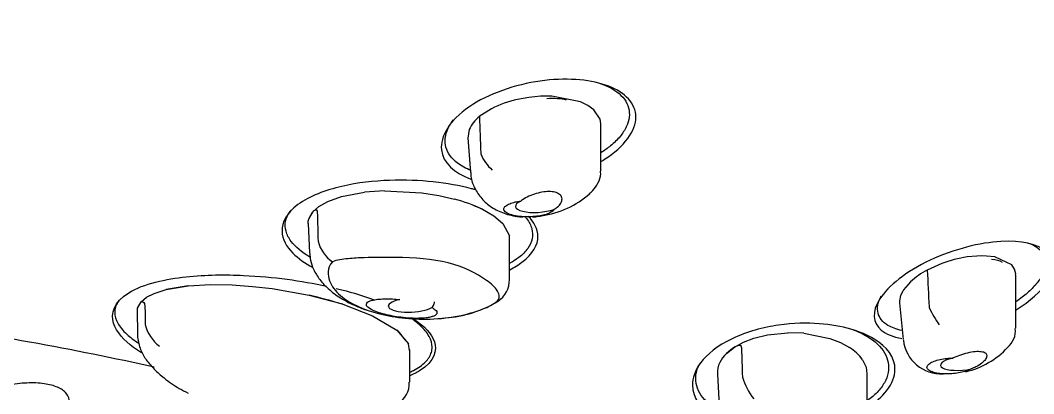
# Model space of a CAD drawing. Header units: millimetres. Extents: x -3207095 to 15275363, y 3702017 to 4798027.
# Drawn here: x 705552.178 to 705555.162, y 4470862.35 to 4470863.45 of the extents above; entities that cross this region are included whole.
import ezdxf

# ---------------------------------------------------------------- set-up
doc = ezdxf.new("R2010")
doc.units = ezdxf.units.MM
doc.linetypes.add('DUZ', pattern=[500, 500])
doc.layers.get('0').update_dxf_attribs({"color": 1, "linetype": 'DUZ'})
doc.layers.add('a_vitrifiye', color=195, linetype='Continuous')

# ---------------------------------------------------------------- blocks, each defined once
blk = doc.blocks.new('TEPEDUS')
for p, q in [((38630.548, -2198.422), (38630.435, -2198.43)), ((38630.77, -2198.422), (38630.548, -2198.422)), ((38631.333, -2198.53), (38630.77, -2198.422)), ((38630.315, -2198.443), (38630.093, -2198.484)), ((38630.435, -2198.43), (38630.315, -2198.443)), ((38631.478, -2198.6), (38631.333, -2198.53)), ((38631.595, -2198.686), (38631.478, -2198.6)), ((38629.583, -2198.665), (38629.345, -2198.82)), ((38631.718, -2198.874), (38631.595, -2198.686)), ((38631.731, -2198.962), (38631.718, -2198.874)), ((38631.731, -2199.894), (38631.731, -2198.966)), ((38629.145, -2199.077), (38629.119, -2199.246)), ((38629.118, -2199.239), (38629.17, -2199.915)), ((38629.373, -2199.536), (38629.375, -2199.551)), ((38626.369, -2200.487), (38626.641, -2200.391)), ((38626.641, -2200.391), (38627.09, -2200.307)), ((38627.487, -2200.28), (38627.09, -2200.307)), ((38627.487, -2200.28), (38628.217, -2200.319)), ((38628.217, -2200.319), (38628.55, -2200.371)), ((38628.55, -2200.371), (38628.86, -2200.443)), ((38626.071, -2200.695), (38626.196, -2200.583)), ((38626.196, -2200.583), (38626.369, -2200.487)), ((38625.998, -2200.831), (38626.071, -2200.695)), ((38629.405, -2200.641), (38629.63, -2200.769)), ((38629.63, -2200.769), (38629.809, -2200.92)), ((38625.988, -2200.919), (38626.014, -2201.504)), ((38629.809, -2200.92), (38629.937, -2201.164)), ((38629.94, -2202.019), (38629.94, -2201.203)), ((38626.18, -2201.261), (38626.181, -2201.269)), ((38639.113, -2201.558), (38638.922, -2201.577)), ((38639.21, -2201.556), (38639.113, -2201.558)), ((38639.298, -2201.558), (38639.21, -2201.556)), ((38639.461, -2201.577), (38639.298, -2201.558)), ((38639.796, -2201.733), (38639.461, -2201.577)), ((38638.421, -2201.706), (38638.137, -2201.835)), ((38639.852, -2201.813), (38639.796, -2201.733)), ((38639.877, -2201.906), (38639.852, -2201.813)), ((38639.871, -2201.931), (38639.877, -2201.906)), ((38639.878, -2202.977), (38639.878, -2201.931)), ((38623.202, -2202.215), (38623.63, -2202.144)), ((38623.63, -2202.144), (38623.202, -2202.215)), ((38623.63, -2202.144), (38624.072, -2202.119)), ((38624.072, -2202.119), (38624.493, -2202.125)), ((38624.493, -2202.125), (38624.895, -2202.153)), ((38624.895, -2202.153), (38625.28, -2202.198)), ((38625.28, -2202.198), (38626.004, -2202.328)), ((38637.809, -2202.064), (38637.671, -2202.224)), ((38622.706, -2202.456), (38622.813, -2202.368)), ((38622.813, -2202.368), (38622.961, -2202.292)), ((38622.961, -2202.292), (38623.202, -2202.215)), ((38626.004, -2202.328), (38626.578, -2202.479)), ((38637.615, -2202.334), (38637.593, -2202.435)), ((38637.655, -2202.249), (38637.615, -2202.334)), ((38637.671, -2202.224), (38637.655, -2202.249)), ((38622.636, -2202.582), (38622.706, -2202.456)), ((38622.636, -2202.582), (38622.706, -2202.456)), ((38622.636, -2202.639), (38622.636, -2202.582)), ((38626.578, -2202.479), (38626.663, -2202.506)), ((38626.663, -2202.506), (38627.249, -2202.73)), ((38637.594, -2202.477), (38637.666, -2203.197)), ((38638.173, -2202.554), (38638.176, -2202.569)), ((38622.63, -2202.64), (38622.635, -2203.081)), ((38627.249, -2202.73), (38627.727, -2203.011)), ((38622.788, -2202.899), (38622.788, -2202.901)), ((38627.727, -2203.011), (38627.956, -2203.283)), ((38634.529, -2203.249), (38634.73, -2203.172)), ((38634.73, -2203.172), (38635.004, -2203.104)), ((38635.004, -2203.104), (38635.399, -2203.064)), ((38635.714, -2203.074), (38635.399, -2203.064)), ((38635.714, -2203.074), (38636.227, -2203.177)), ((38636.227, -2203.177), (38636.434, -2203.257)), ((38627.978, -2203.412), (38627.956, -2203.283)), ((38627.979, -2204.035), (38627.979, -2203.392)), ((38634.196, -2203.47), (38634.353, -2203.346)), ((38634.353, -2203.346), (38634.529, -2203.249)), ((38636.434, -2203.257), (38636.611, -2203.354)), ((38636.866, -2203.593), (38636.936, -2203.737)), ((38636.936, -2203.737), (38636.953, -2203.872)), ((38634.017, -2203.878), (38634.053, -2204.5)), ((38634.509, -2203.925), (38634.51, -2203.934)), ((38636.957, -2204.811), (38636.957, -2203.872))]:
    blk.add_line(p, q)
for centre, radius, start, end in [((38630.559, -2200.602), 2.169, 102.4139, 116.7446), ((38629.751, -2199.344), 0.662, 127.7688, 156.2115), ((38975.391, -2185.926), 346.285, 182.13399, 182.25253), ((38630.116, -2199.268), 0.793, 200.9323, 229.3123), ((38630.317, -2198.99), 1.797, 278.0406, 311.7727), ((38628.064, -2203.479), 3.139, 64.7052, 75.2993), ((38628.072, -2203.458), 3.116, 64.6668, 75.3377), ((38626.409, -2200.965), 0.432, 141.3968, 161.9836), ((38629.645, -2201.202), 0.295, 359.9562, 7.2923), ((38626.892, -2201.073), 0.738, 195.4234, 234.4782), ((38639.287, -2204.027), 2.477, 98.4749, 110.4664), ((38638.875, -2203.239), 1.587, 117.7105, 132.1974), ((39240.325, -2172.343), 602.91, 182.803777, 182.872203), ((38629.451, -2202.033), 0.485, 302.1106, 1.5097), ((38623.668, -2212.321), 10.262, 73.0301, 76.8454), ((38628.477, -2200.314), 2.468, 274.5885, 299.9511), ((38639.778, -2201.869), 1.748, 203.6252, 216.5209), ((38623.472, -2202.752), 0.7, 192.3039, 234.9881), ((38639.441, -2203.023), 0.427, 309.2749, 6.0343), ((38635.387, -2204.808), 1.791, 125.2675, 131.6601), ((38636.14, -2204.112), 0.892, 35.5365, 58.1592), ((38636.144, -2204.108), 0.887, 35.4676, 58.2281), ((38638.406, -2203.128), 0.742, 186.1655, 273.6472), ((38638.529, -2202.258), 1.613, 283.1061, 317.4103), ((38634.543, -2203.866), 0.526, 131.1321, 180.6046), ((38635.845, -2203.519), 1.398, 197.2894, 217.2273), ((38627.516, -2204.058), 0.456, 299.4973, 2.7788)]:
    blk.add_arc(centre, radius, start, end)
for centre, major_axis, ratio, start_param, end_param in [((38630.335, -2199.096), (1.046, 0.359), 0.495384, 0.652232, 1.078956), ((38630.511, -2200.549), (0.454, 0.035), 0.330031, 2.435153, 5.408312), ((38638.66, -2202.196), (1.035, 0.426), 0.371342, 0.27179, 0.637061), ((38628.012, -2202.522), (0.453, 0.02), 0.300755, 2.079553, 5.784429), ((38604.465, -2209.25), (28.2, 0), 0.258819, 0.855262, 1.07501), ((38638.85, -2203.66), (0.453, 0.046), 0.297662, 2.037147, 5.010306)]:
    blk.add_ellipse(centre, major_axis=major_axis, ratio=ratio, start_param=start_param, end_param=end_param)
for points, knots in [([(38560.515, -2202.905), (38560.517, -2202.816), (38560.524, -2202.591), (38560.597, -2202.181), (38560.763, -2201.706), (38561.012, -2201.229), (38561.342, -2200.755), (38561.752, -2200.285), (38562.241, -2199.819), (38562.81, -2199.358), (38563.457, -2198.901), (38564.182, -2198.452), (38564.984, -2198.009), (38565.86, -2197.575), (38566.81, -2197.15), (38567.832, -2196.736), (38568.923, -2196.333), (38570.082, -2195.942), (38571.307, -2195.564), (38572.595, -2195.2), (38573.943, -2194.85), (38575.349, -2194.516), (38576.811, -2194.198), (38578.325, -2193.896), (38579.889, -2193.611), (38581.5, -2193.345), (38583.154, -2193.096), (38584.848, -2192.866), (38586.58, -2192.656), (38588.346, -2192.465), (38590.142, -2192.294), (38591.965, -2192.143), (38593.812, -2192.013), (38595.679, -2191.904), (38597.563, -2191.816), (38599.46, -2191.749), (38601.367, -2191.703), (38603.279, -2191.679), (38605.193, -2191.677), (38607.107, -2191.696), (38609.015, -2191.736), (38610.914, -2191.798), (38612.802, -2191.881), (38614.673, -2191.985), (38616.526, -2192.11), (38618.355, -2192.256), (38620.158, -2192.422), (38621.931, -2192.608), (38623.672, -2192.814), (38625.376, -2193.039), (38627.04, -2193.283), (38628.661, -2193.546), (38630.237, -2193.826), (38631.764, -2194.124), (38633.239, -2194.439), (38634.659, -2194.769), (38636.022, -2195.116), (38637.325, -2195.476), (38638.565, -2195.851), (38639.741, -2196.24), (38640.849, -2196.64), (38641.888, -2197.052), (38642.856, -2197.475), (38643.751, -2197.908), (38644.571, -2198.349), (38645.314, -2198.797), (38645.979, -2199.252), (38646.566, -2199.713), (38647.072, -2200.176), (38647.5, -2200.644), (38647.84, -2201.108), (38648.061, -2201.479), (38648.133, -2201.67), (38648.153, -2201.722)], [0, 0, 0, 0, 0.007517, 0.022303, 0.03701, 0.051568, 0.065983, 0.080301, 0.094565, 0.108806, 0.123041, 0.137278, 0.151523, 0.165777, 0.180042, 0.194316, 0.208599, 0.222889, 0.237186, 0.251488, 0.265795, 0.280106, 0.29442, 0.308738, 0.323057, 0.337379, 0.351703, 0.366028, 0.380355, 0.394683, 0.409012, 0.423341, 0.437672, 0.452003, 0.466334, 0.480666, 0.494998, 0.50933, 0.523662, 0.537995, 0.552327, 0.566659, 0.580991, 0.595323, 0.609654, 0.623985, 0.638315, 0.652644, 0.666973, 0.6813, 0.695626, 0.709951, 0.724274, 0.738595, 0.752915, 0.767231, 0.781545, 0.795855, 0.810161, 0.824462, 0.838757, 0.853047, 0.867328, 0.881601, 0.895864, 0.910117, 0.924359, 0.938592, 0.952821, 0.967052, 0.981301, 0.995595, 1, 1, 1, 1]), ([(38631.732, -2199.702), (38631.779, -2199.674), (38631.825, -2199.645), (38632.247, -2199.357), (38632.444, -2199.038), (38632.389, -2198.519), (38632.161, -2198.318), (38631.486, -2198.087), (38631.027, -2198.054), (38630.055, -2198.191), (38629.523, -2198.371), (38629.142, -2198.633)], [0.4855024, 0.4855024, 0.4855024, 0.4855024, 0.5, 0.5, 0.625, 0.625, 0.75, 0.75, 0.875, 0.875, 1, 1, 1, 1]), ([(38631.685, -2198.158), (38631.827, -2198.203), (38631.949, -2198.263), (38632.163, -2198.423), (38632.242, -2198.53), (38632.305, -2198.765), (38632.291, -2198.892), (38632.2, -2199.084), (38632.159, -2199.148), (38632.055, -2199.274), (38631.992, -2199.335), (38631.921, -2199.395), (38631.863, -2199.442), (38631.8, -2199.488), (38631.732, -2199.532)], [0.2623414, 0.2623414, 0.2623414, 0.2623414, 0.3125, 0.3125, 0.375, 0.375, 0.4375, 0.4375, 0.46875, 0.46875, 0.5, 0.5, 0.5, 0.5249775, 0.5249775, 0.5249775, 0.5249775]), ([(38629.142, -2198.633), (38628.76, -2198.894), (38628.572, -2199.211), (38628.631, -2199.729), (38628.852, -2199.929), (38629.181, -2200.046)], [0, 0, 0, 0, 0.125, 0.125, 0.2479115, 0.2479115, 0.2479115, 0.2479115]), ([(38629.186, -2199.88), (38629.084, -2199.84), (38628.994, -2199.792), (38628.801, -2199.647), (38628.722, -2199.54), (38628.659, -2199.306), (38628.673, -2199.178), (38628.76, -2198.995), (38628.795, -2198.939), (38628.838, -2198.884)], [0.7735992, 0.7735992, 0.7735992, 0.7735992, 0.8125, 0.8125, 0.875, 0.875, 0.9375, 0.9375, 0.9647633, 0.9647633, 0.9647633, 0.9647633]), ([(38629.178, -2199.916), (38629.178, -2199.946), (38629.179, -2200.048), (38629.249, -2200.234), (38629.385, -2200.439), (38629.585, -2200.609), (38629.833, -2200.73), (38630.043, -2200.777), (38630.171, -2200.789), (38630.196, -2200.79)], [0, 0, 0, 0, 0.0386746, 0.1554488, 0.2801087, 0.4105591, 0.5479286, 0.6954592, 0.7313837, 0.7313837, 0.7313837, 0.7313837]), ([(38631.501, -2200.334), (38631.529, -2200.312), (38631.596, -2200.257), (38631.679, -2200.132), (38631.735, -2199.99), (38631.726, -2199.913), (38631.723, -2199.893)], [0, 0, 0, 0, 0.187746, 0.53776, 0.896875, 1, 1, 1, 1]), ([(38629.264, -2200.255), (38629.24, -2200.249), (38629.215, -2200.242), (38628.73, -2200.119), (38628.188, -2200.052), (38627.28, -2200.083), (38626.961, -2200.117), (38626.329, -2200.263), (38626.007, -2200.383), (38625.785, -2200.548)], [0.7433733, 0.7433733, 0.7433733, 0.7433733, 0.75, 0.75, 0.875, 0.875, 0.9375, 0.9375, 1, 1, 1, 1]), ([(38630.811, -2200.641), (38630.835, -2200.628), (38630.856, -2200.613), (38630.875, -2200.598), (38630.906, -2200.573), (38630.93, -2200.546), (38630.946, -2200.518), (38630.962, -2200.49), (38630.97, -2200.462), (38630.968, -2200.435), (38630.966, -2200.409), (38630.955, -2200.384), (38630.936, -2200.363), (38630.917, -2200.343), (38630.89, -2200.326), (38630.856, -2200.314), (38630.824, -2200.302), (38630.785, -2200.295), (38630.743, -2200.293), (38630.701, -2200.29), (38630.656, -2200.293), (38630.609, -2200.299), (38630.561, -2200.306), (38630.512, -2200.317), (38630.464, -2200.331), (38630.414, -2200.346), (38630.364, -2200.364), (38630.319, -2200.384), (38630.273, -2200.405), (38630.23, -2200.429), (38630.194, -2200.453), (38630.181, -2200.461), (38630.169, -2200.469), (38630.159, -2200.478)], [0, 0, 0, 0, 0.061282, 0.061282, 0.061282, 0.164028, 0.164028, 0.164028, 0.268199, 0.268199, 0.268199, 0.371828, 0.371828, 0.371828, 0.472058, 0.472058, 0.472058, 0.568013, 0.568013, 0.568013, 0.662537, 0.662537, 0.662537, 0.759544, 0.759544, 0.759544, 0.860669, 0.860669, 0.860669, 0.964553, 0.964553, 0.964553, 1, 1, 1, 1]), ([(38625.785, -2200.548), (38625.562, -2200.712), (38625.47, -2200.9), (38625.475, -2201.23), (38625.56, -2201.374), (38625.788, -2201.606), (38625.922, -2201.701), (38626.077, -2201.783)], [0, 0, 0, 0, 0.0625, 0.0625, 0.125, 0.125, 0.1788521, 0.1788521, 0.1788521, 0.1788521]), ([(38630.811, -2200.641), (38630.81, -2200.643), (38630.809, -2200.646), (38630.808, -2200.648), (38630.798, -2200.666), (38630.778, -2200.684), (38630.75, -2200.7), (38630.725, -2200.715), (38630.692, -2200.729), (38630.655, -2200.741), (38630.619, -2200.752), (38630.579, -2200.761), (38630.537, -2200.769), (38630.494, -2200.776), (38630.448, -2200.782), (38630.403, -2200.785), (38630.352, -2200.789), (38630.301, -2200.79), (38630.253, -2200.789), (38630.197, -2200.787), (38630.144, -2200.783), (38630.096, -2200.776), (38630.042, -2200.767), (38629.992, -2200.756), (38629.951, -2200.742), (38629.908, -2200.727), (38629.873, -2200.709), (38629.852, -2200.688), (38629.831, -2200.669), (38629.821, -2200.647), (38629.826, -2200.625), (38629.83, -2200.609), (38629.841, -2200.592), (38629.861, -2200.576), (38629.88, -2200.56), (38629.907, -2200.545), (38629.941, -2200.531), (38629.972, -2200.518), (38630.009, -2200.507), (38630.049, -2200.497), (38630.084, -2200.489), (38630.121, -2200.483), (38630.159, -2200.478)], [0, 0, 0, 0, 0.009825, 0.009825, 0.009825, 0.086659, 0.086659, 0.086659, 0.154849, 0.154849, 0.154849, 0.219171, 0.219171, 0.219171, 0.285791, 0.285791, 0.285791, 0.359482, 0.359482, 0.359482, 0.443679, 0.443679, 0.443679, 0.539154, 0.539154, 0.539154, 0.641091, 0.641091, 0.641091, 0.738444, 0.738444, 0.738444, 0.808507, 0.808507, 0.808507, 0.878915, 0.878915, 0.878915, 0.943968, 0.943968, 0.943968, 1, 1, 1, 1]), ([(38626.02, -2201.58), (38625.859, -2201.484), (38625.734, -2201.379), (38625.603, -2201.205), (38625.569, -2201.139), (38625.533, -2201.007), (38625.531, -2200.941), (38625.557, -2200.811), (38625.586, -2200.747), (38625.636, -2200.676), (38625.643, -2200.667), (38625.65, -2200.657)], [0.8219985, 0.8219985, 0.8219985, 0.8219985, 0.875, 0.875, 0.90625, 0.90625, 0.9375, 0.9375, 0.96875, 0.96875, 0.9734375, 0.9734375, 0.9734375, 0.9734375]), ([(38626.071, -2200.695), (38626.074, -2200.691), (38626.078, -2200.687), (38626.082, -2200.683), (38626.097, -2200.669), (38626.114, -2200.658), (38626.134, -2200.651), (38626.138, -2200.65), (38626.143, -2200.648), (38626.147, -2200.649), (38626.148, -2200.649), (38626.15, -2200.649), (38626.151, -2200.65), (38626.153, -2200.651), (38626.154, -2200.652), (38626.155, -2200.654), (38626.156, -2200.656), (38626.157, -2200.658), (38626.158, -2200.66), (38626.166, -2200.684), (38626.165, -2200.713), (38626.166, -2200.74), (38626.167, -2200.768), (38626.168, -2200.795), (38626.169, -2200.822), (38626.173, -2200.968), (38626.176, -2201.115), (38626.18, -2201.261)], [0, 0, 0, 0, 0.029376, 0.029376, 0.029376, 0.145033, 0.145033, 0.145033, 0.170358, 0.170358, 0.170358, 0.179416, 0.179416, 0.179416, 0.188526, 0.188526, 0.188526, 0.199423, 0.199423, 0.199423, 0.309169, 0.309169, 0.309169, 0.418305, 0.418305, 0.418305, 1, 1, 1, 1]), ([(38629.943, -2201.826), (38630.031, -2201.781), (38630.112, -2201.732), (38630.403, -2201.515), (38630.496, -2201.333), (38630.494, -2201.025), (38630.419, -2200.895), (38630.307, -2200.78)], [0.4799062, 0.4799062, 0.4799062, 0.4799062, 0.5, 0.5, 0.5625, 0.5625, 0.6218269, 0.6218269, 0.6218269, 0.6218269]), ([(38630.237, -2200.779), (38630.25, -2200.794), (38630.263, -2200.809), (38630.323, -2200.889), (38630.357, -2200.955), (38630.393, -2201.088), (38630.395, -2201.154), (38630.369, -2201.284), (38630.34, -2201.348), (38630.253, -2201.472), (38630.194, -2201.531), (38630.121, -2201.587), (38630.07, -2201.626), (38630.011, -2201.664), (38629.947, -2201.7)], [0.3674622, 0.3674622, 0.3674622, 0.3674622, 0.375, 0.375, 0.40625, 0.40625, 0.4375, 0.4375, 0.46875, 0.46875, 0.5, 0.5, 0.5, 0.5221045, 0.5221045, 0.5221045, 0.5221045]), ([(38630.392, -2200.791), (38630.412, -2200.79), (38630.471, -2200.785), (38630.528, -2200.776), (38630.567, -2200.769)], [0.82476739, 0.82476739, 0.82476739, 0.82476739, 0.85285154, 0.90849636, 0.90849636, 0.90849636, 0.90849636]), ([(38639.881, -2202.617), (38640.157, -2202.442), (38640.372, -2202.248), (38640.652, -2201.82), (38640.629, -2201.606), (38640.3, -2201.323), (38639.986, -2201.25), (38639.176, -2201.295), (38638.658, -2201.422), (38638.193, -2201.64)], [0.537791, 0.537791, 0.537791, 0.537791, 0.625, 0.625, 0.75, 0.75, 0.875, 0.875, 1, 1, 1, 1]), ([(38640.098, -2201.296), (38640.158, -2201.315), (38640.211, -2201.338), (38640.362, -2201.428), (38640.428, -2201.51), (38640.476, -2201.703), (38640.458, -2201.813), (38640.368, -2201.987), (38640.327, -2202.046), (38640.228, -2202.165), (38640.169, -2202.225), (38640.037, -2202.34), (38639.965, -2202.396), (38639.886, -2202.449)], [0.2224685, 0.2224685, 0.2224685, 0.2224685, 0.25, 0.25, 0.3125, 0.3125, 0.375, 0.375, 0.40625, 0.40625, 0.4375, 0.4375, 0.4673872, 0.4673872, 0.4673872, 0.4673872]), ([(38626.017, -2201.506), (38626.021, -2201.555), (38626.029, -2201.66), (38626.094, -2201.84), (38626.213, -2202.032), (38626.39, -2202.218), (38626.631, -2202.397), (38626.891, -2202.53), (38627.076, -2202.6), (38627.149, -2202.624)], [0, 0, 0, 0, 0.0382541, 0.0952659, 0.169423, 0.2499188, 0.350468, 0.4687597, 0.5426302, 0.5426302, 0.5426302, 0.5426302]), ([(38629.664, -2202.473), (38629.725, -2202.426), (38629.735, -2202.39), (38629.737, -2202.315), (38629.724, -2202.28), (38629.657, -2202.174), (38629.579, -2202.104), (38629.296, -2201.898), (38629.035, -2201.769), (38628.426, -2201.616), (38628.076, -2201.593), (38627.5, -2201.583), (38627.297, -2201.584), (38626.981, -2201.595), (38626.875, -2201.6), (38626.661, -2201.622), (38626.548, -2201.633), (38626.463, -2201.673)], [0, 0, 0, 0, 0.0625, 0.0625, 0.125, 0.125, 0.25, 0.25, 0.5, 0.5, 0.75, 0.75, 0.875, 0.875, 0.9375, 0.9375, 1, 1, 1, 1]), ([(38626.463, -2201.673), (38626.399, -2201.732), (38626.385, -2201.802), (38626.376, -2201.928), (38626.387, -2201.987), (38626.447, -2202.154), (38626.523, -2202.25), (38626.809, -2202.498), (38627.079, -2202.615), (38627.702, -2202.771), (38628.061, -2202.812), (38628.65, -2202.782), (38628.857, -2202.756), (38629.168, -2202.682), (38629.273, -2202.651), (38629.479, -2202.574), (38629.583, -2202.528), (38629.664, -2202.473)], [0, 0, 0, 0, 0.0625, 0.0625, 0.125, 0.125, 0.25, 0.25, 0.5, 0.5, 0.75, 0.75, 0.875, 0.875, 0.9375, 0.9375, 1, 1, 1, 1]), ([(38638.193, -2201.64), (38637.728, -2201.858), (38637.367, -2202.146), (38637.043, -2202.655), (38637.067, -2202.87), (38637.326, -2203.092), (38637.465, -2203.149), (38637.641, -2203.179)], [0, 0, 0, 0, 0.125, 0.125, 0.25, 0.25, 0.3205827, 0.3205827, 0.3205827, 0.3205827]), ([(38622.712, -2203.458), (38622.659, -2203.424), (38622.608, -2203.388), (38622.375, -2203.213), (38622.225, -2203.055), (38622.11, -2202.691), (38622.164, -2202.462), (38622.762, -2202.097), (38623.199, -2202.008), (38623.983, -2201.924), (38624.362, -2201.922), (38625.311, -2201.965), (38625.855, -2202.041), (38626.347, -2202.15)], [0.3585608, 0.3585608, 0.3585608, 0.3585608, 0.375, 0.375, 0.4375, 0.4375, 0.5, 0.5, 0.5625, 0.5625, 0.625, 0.625, 0.7284777, 0.7284777, 0.7284777, 0.7284777]), ([(38626.533, -2202.193), (38626.572, -2202.203), (38626.61, -2202.212), (38626.871, -2202.279), (38627.085, -2202.344), (38627.284, -2202.416)], [0.7416869, 0.7416869, 0.7416869, 0.7416869, 0.75, 0.75, 0.79915764, 0.79915764, 0.79915764, 0.79915764]), ([(38628.413, -2202.57), (38628.449, -2202.589), (38628.478, -2202.609), (38628.497, -2202.63), (38628.507, -2202.643), (38628.514, -2202.656), (38628.514, -2202.669), (38628.515, -2202.683), (38628.509, -2202.697), (38628.494, -2202.71), (38628.484, -2202.719), (38628.469, -2202.728), (38628.45, -2202.736), (38628.431, -2202.745), (38628.407, -2202.752), (38628.381, -2202.758), (38628.356, -2202.763), (38628.328, -2202.768), (38628.299, -2202.771), (38628.255, -2202.777), (38628.207, -2202.78), (38628.161, -2202.781), (38628.086, -2202.783), (38628.012, -2202.78), (38627.942, -2202.775), (38627.819, -2202.765), (38627.705, -2202.749), (38627.603, -2202.728), (38627.493, -2202.706), (38627.394, -2202.679), (38627.313, -2202.648), (38627.257, -2202.626), (38627.208, -2202.602), (38627.174, -2202.576), (38627.15, -2202.559), (38627.133, -2202.539), (38627.128, -2202.52), (38627.125, -2202.507), (38627.127, -2202.494), (38627.136, -2202.481), (38627.143, -2202.471), (38627.156, -2202.461), (38627.173, -2202.452), (38627.19, -2202.443), (38627.213, -2202.434), (38627.24, -2202.427), (38627.264, -2202.421), (38627.29, -2202.416), (38627.318, -2202.411), (38627.358, -2202.406), (38627.401, -2202.402), (38627.443, -2202.4), (38627.51, -2202.397), (38627.576, -2202.398), (38627.64, -2202.401), (38627.69, -2202.404), (38627.739, -2202.408), (38627.786, -2202.413)], [0, 0, 0, 0, 0.068768, 0.068768, 0.068768, 0.108445, 0.108445, 0.108445, 0.148669, 0.148669, 0.148669, 0.176213, 0.176213, 0.176213, 0.203883, 0.203883, 0.203883, 0.230171, 0.230171, 0.230171, 0.271552, 0.271552, 0.271552, 0.339113, 0.339113, 0.339113, 0.457551, 0.457551, 0.457551, 0.584507, 0.584507, 0.584507, 0.671712, 0.671712, 0.671712, 0.731303, 0.731303, 0.731303, 0.769229, 0.769229, 0.769229, 0.798889, 0.798889, 0.798889, 0.828831, 0.828831, 0.828831, 0.855141, 0.855141, 0.855141, 0.893025, 0.893025, 0.893025, 0.952889, 0.952889, 0.952889, 1, 1, 1, 1]), ([(38637.637, -2203.02), (38637.53, -2202.997), (38637.439, -2202.963), (38637.261, -2202.858), (38637.195, -2202.775), (38637.147, -2202.583), (38637.165, -2202.472), (38637.227, -2202.353), (38637.229, -2202.35), (38637.231, -2202.346)], [0.7062213, 0.7062213, 0.7062213, 0.7062213, 0.75, 0.75, 0.8125, 0.8125, 0.875, 0.875, 0.8768487, 0.8768487, 0.8768487, 0.8768487]), ([(38622.276, -2202.427), (38622.266, -2202.439), (38622.257, -2202.452), (38622.229, -2202.496), (38622.214, -2202.529), (38622.194, -2202.595), (38622.189, -2202.629), (38622.189, -2202.733), (38622.209, -2202.804), (38622.289, -2202.948), (38622.348, -2203.02), (38622.491, -2203.153), (38622.57, -2203.213), (38622.66, -2203.272)], [0.5248671, 0.5248671, 0.5248671, 0.5248671, 0.53125, 0.53125, 0.546875, 0.546875, 0.5625, 0.5625, 0.59375, 0.59375, 0.625, 0.625, 0.6512026, 0.6512026, 0.6512026, 0.6512026]), ([(38622.706, -2202.456), (38622.716, -2202.444), (38622.729, -2202.448), (38622.754, -2202.462), (38622.767, -2202.473), (38622.778, -2202.512), (38622.78, -2202.535), (38622.783, -2202.58), (38622.783, -2202.603), (38622.787, -2202.716), (38622.787, -2202.808), (38622.788, -2202.899)], [0, 0, 0, 0, 0.125, 0.125, 0.25, 0.25, 0.375, 0.375, 0.5, 0.5, 1, 1, 1, 1]), ([(38628.413, -2202.57), (38628.426, -2202.557), (38628.436, -2202.543), (38628.444, -2202.529), (38628.459, -2202.505), (38628.466, -2202.481), (38628.467, -2202.457)], [0, 0, 0, 0, 0.0684862, 0.0684862, 0.0684862, 0.1857842, 0.1857842, 0.1857842, 0.1857842]), ([(38628.181, -2203.725), (38628.22, -2203.698), (38628.255, -2203.669), (38628.314, -2203.609), (38628.339, -2203.579), (38628.379, -2203.515), (38628.394, -2203.483), (38628.414, -2203.417), (38628.419, -2203.383), (38628.419, -2203.279), (38628.399, -2203.208), (38628.319, -2203.064), (38628.26, -2202.991), (38628.129, -2202.871), (38628.069, -2202.822), (38628, -2202.775)], [0, 0, 0, 0, 0.015625, 0.015625, 0.03125, 0.03125, 0.046875, 0.046875, 0.0625, 0.0625, 0.09375, 0.09375, 0.125, 0.125, 0.1460097, 0.1460097, 0.1460097, 0.1460097]), ([(38628.027, -2202.772), (38628.046, -2202.784), (38628.064, -2202.796), (38628.263, -2202.935), (38628.41, -2203.077), (38628.52, -2203.409), (38628.469, -2203.622), (38628.173, -2203.809)], [0.868814, 0.868814, 0.868814, 0.868814, 0.875, 0.875, 0.9375, 0.9375, 1, 1, 1, 1]), ([(38636.965, -2204.528), (38637.129, -2204.423), (38637.253, -2204.312), (38637.458, -2204.055), (38637.501, -2203.917), (38637.508, -2203.543), (38637.347, -2203.343), (38636.839, -2203.035), (38636.485, -2202.921), (38635.778, -2202.87), (38635.513, -2202.874), (38634.927, -2202.957), (38634.596, -2203.043), (38634.307, -2203.181)], [0.5194501, 0.5194501, 0.5194501, 0.5194501, 0.5625, 0.5625, 0.625, 0.625, 0.75, 0.75, 0.875, 0.875, 0.9375, 0.9375, 1, 1, 1, 1]), ([(38622.636, -2203.086), (38622.635, -2203.092), (38622.635, -2203.115), (38622.644, -2203.22), (38622.687, -2203.397), (38622.806, -2203.606), (38622.97, -2203.793), (38623.178, -2203.972), (38623.406, -2204.139), (38623.566, -2204.216), (38623.631, -2204.248)], [0, 0, 0, 0, 0.008209, 0.037442, 0.175878, 0.311306, 0.459408, 0.634604, 0.873293, 1, 1, 1, 1]), ([(38627.956, -2203.283), (38627.946, -2203.258), (38627.932, -2203.245), (38627.9, -2203.212), (38627.882, -2203.192), (38627.823, -2203.119), (38627.778, -2203.052), (38627.727, -2203.011)], [0, 0, 0, 0, 0.25, 0.25, 0.5, 0.5, 1, 1, 1, 1]), ([(38634.307, -2203.181), (38634.017, -2203.32), (38633.81, -2203.492), (38633.572, -2203.81), (38633.53, -2203.956), (38633.53, -2204.35), (38633.693, -2204.558), (38633.999, -2204.744), (38634.054, -2204.773), (38634.113, -2204.8)], [0, 0, 0, 0, 0.0625, 0.0625, 0.125, 0.125, 0.25, 0.25, 0.2750643, 0.2750643, 0.2750643, 0.2750643]), ([(38636.686, -2203.006), (38636.784, -2203.043), (38636.873, -2203.086), (38637.11, -2203.226), (38637.228, -2203.338), (38637.335, -2203.521), (38637.359, -2203.585), (38637.382, -2203.715), (38637.382, -2203.781), (38637.357, -2203.914), (38637.332, -2203.98), (38637.259, -2204.111), (38637.211, -2204.175), (38637.099, -2204.292), (38637.037, -2204.346), (38636.966, -2204.397)], [0.2182192, 0.2182192, 0.2182192, 0.2182192, 0.25, 0.25, 0.3125, 0.3125, 0.34375, 0.34375, 0.375, 0.375, 0.40625, 0.40625, 0.4375, 0.4375, 0.4660048, 0.4660048, 0.4660048, 0.4660048]), ([(38634.353, -2203.346), (38634.359, -2203.342), (38634.364, -2203.339), (38634.37, -2203.336), (38634.394, -2203.324), (38634.42, -2203.315), (38634.447, -2203.31), (38634.453, -2203.309), (38634.459, -2203.309), (38634.465, -2203.31), (38634.467, -2203.31), (38634.469, -2203.311), (38634.471, -2203.311), (38634.473, -2203.312), (38634.475, -2203.314), (38634.476, -2203.316), (38634.478, -2203.318), (38634.479, -2203.32), (38634.48, -2203.322), (38634.491, -2203.347), (38634.489, -2203.376), (38634.491, -2203.403), (38634.492, -2203.431), (38634.494, -2203.458), (38634.495, -2203.486), (38634.5, -2203.632), (38634.504, -2203.779), (38634.509, -2203.925)], [0, 0, 0, 0, 0.029376, 0.029376, 0.029376, 0.145033, 0.145033, 0.145033, 0.170358, 0.170358, 0.170358, 0.179416, 0.179416, 0.179416, 0.188526, 0.188526, 0.188526, 0.199423, 0.199423, 0.199423, 0.309169, 0.309169, 0.309169, 0.418305, 0.418305, 0.418305, 1, 1, 1, 1]), ([(38638.996, -2203.775), (38638.993, -2203.777), (38638.989, -2203.779), (38638.985, -2203.781), (38638.957, -2203.797), (38638.919, -2203.812), (38638.876, -2203.825), (38638.838, -2203.836), (38638.794, -2203.846), (38638.75, -2203.854), (38638.707, -2203.861), (38638.662, -2203.866), (38638.618, -2203.869), (38638.573, -2203.872), (38638.528, -2203.873), (38638.485, -2203.872), (38638.439, -2203.871), (38638.395, -2203.867), (38638.355, -2203.861), (38638.31, -2203.854), (38638.271, -2203.845), (38638.239, -2203.834), (38638.202, -2203.821), (38638.174, -2203.806), (38638.155, -2203.788), (38638.136, -2203.77), (38638.128, -2203.75), (38638.133, -2203.728), (38638.138, -2203.708), (38638.155, -2203.687), (38638.185, -2203.666), (38638.207, -2203.652), (38638.236, -2203.637), (38638.27, -2203.624), (38638.305, -2203.611), (38638.346, -2203.599), (38638.39, -2203.589), (38638.431, -2203.58), (38638.475, -2203.573), (38638.52, -2203.568), (38638.558, -2203.564), (38638.597, -2203.561), (38638.634, -2203.56)], [0, 0, 0, 0, 0.009825, 0.009825, 0.009825, 0.086659, 0.086659, 0.086659, 0.154849, 0.154849, 0.154849, 0.219171, 0.219171, 0.219171, 0.285791, 0.285791, 0.285791, 0.359482, 0.359482, 0.359482, 0.443679, 0.443679, 0.443679, 0.539154, 0.539154, 0.539154, 0.641091, 0.641091, 0.641091, 0.738444, 0.738444, 0.738444, 0.808507, 0.808507, 0.808507, 0.878915, 0.878915, 0.878915, 0.943968, 0.943968, 0.943968, 1, 1, 1, 1]), ([(38638.634, -2203.56), (38638.646, -2203.554), (38638.658, -2203.549), (38638.671, -2203.544), (38638.717, -2203.524), (38638.767, -2203.505), (38638.817, -2203.489), (38638.868, -2203.473), (38638.92, -2203.459), (38638.97, -2203.448), (38639.019, -2203.438), (38639.068, -2203.431), (38639.11, -2203.429), (38639.152, -2203.427), (38639.189, -2203.429), (38639.219, -2203.436), (38639.248, -2203.442), (38639.27, -2203.453), (38639.285, -2203.468), (38639.299, -2203.482), (38639.305, -2203.501), (38639.304, -2203.521), (38639.303, -2203.541), (38639.294, -2203.564), (38639.278, -2203.588), (38639.262, -2203.612), (38639.237, -2203.638), (38639.206, -2203.662), (38639.174, -2203.688), (38639.135, -2203.712), (38639.091, -2203.734), (38639.062, -2203.749), (38639.03, -2203.763), (38638.996, -2203.775)], [0, 0, 0, 0, 0.027279, 0.027279, 0.027279, 0.129389, 0.129389, 0.129389, 0.233218, 0.233218, 0.233218, 0.337339, 0.337339, 0.337339, 0.438971, 0.438971, 0.438971, 0.536201, 0.536201, 0.536201, 0.630733, 0.630733, 0.630733, 0.72657, 0.72657, 0.72657, 0.826339, 0.826339, 0.826339, 0.929581, 0.929581, 0.929581, 1, 1, 1, 1]), ([(38627.984, -2203.837), (38628.007, -2203.826), (38628.029, -2203.815), (38628.099, -2203.779), (38628.142, -2203.753), (38628.181, -2203.725)], [0.97748709, 0.97748709, 0.97748709, 0.97748709, 0.984375, 0.984375, 1, 1, 1, 1]), ([(38634.06, -2204.599), (38634.046, -2204.591), (38634.033, -2204.583), (38633.863, -2204.482), (38633.744, -2204.37), (38633.638, -2204.187), (38633.614, -2204.123), (38633.59, -2203.993), (38633.59, -2203.927), (38633.615, -2203.795), (38633.64, -2203.73), (38633.675, -2203.665)], [0.7446965, 0.7446965, 0.7446965, 0.7446965, 0.75, 0.75, 0.8125, 0.8125, 0.84375, 0.84375, 0.875, 0.875, 0.9058448, 0.9058448, 0.9058448, 0.9058448]), ([(38620.922, -2204.837), (38620.829, -2204.889), (38620.719, -2204.937), (38620.602, -2204.976), (38620.485, -2205.016), (38620.357, -2205.048), (38620.229, -2205.07), (38620.105, -2205.092), (38619.977, -2205.104), (38619.857, -2205.105), (38619.741, -2205.106), (38619.629, -2205.098), (38619.531, -2205.079), (38619.436, -2205.062), (38619.351, -2205.035), (38619.284, -2205), (38619.217, -2204.966), (38619.166, -2204.924), (38619.135, -2204.877), (38619.103, -2204.83), (38619.09, -2204.777), (38619.096, -2204.722), (38619.103, -2204.665), (38619.131, -2204.606), (38619.178, -2204.548), (38619.225, -2204.488), (38619.294, -2204.428), (38619.377, -2204.373), (38619.462, -2204.316), (38619.565, -2204.264), (38619.677, -2204.219), (38619.79, -2204.174), (38619.915, -2204.135), (38620.042, -2204.107), (38620.166, -2204.08), (38620.296, -2204.061), (38620.42, -2204.053), (38620.541, -2204.046), (38620.659, -2204.048), (38620.765, -2204.06), (38620.868, -2204.072), (38620.962, -2204.094), (38621.039, -2204.124), (38621.115, -2204.153), (38621.177, -2204.191), (38621.22, -2204.234), (38621.263, -2204.278), (38621.288, -2204.329), (38621.294, -2204.381), (38621.299, -2204.436), (38621.284, -2204.494), (38621.25, -2204.552), (38621.215, -2204.611), (38621.159, -2204.672), (38621.086, -2204.729), (38621.038, -2204.766), (38620.983, -2204.803), (38620.922, -2204.837)], [0, 0, 0, 0, 0.05543, 0.05543, 0.05543, 0.110933, 0.110933, 0.110933, 0.165276, 0.165276, 0.165276, 0.217862, 0.217862, 0.217862, 0.269246, 0.269246, 0.269246, 0.320461, 0.320461, 0.320461, 0.372546, 0.372546, 0.372546, 0.426185, 0.426185, 0.426185, 0.481456, 0.481456, 0.481456, 0.537736, 0.537736, 0.537736, 0.593893, 0.593893, 0.593893, 0.648792, 0.648792, 0.648792, 0.701901, 0.701901, 0.701901, 0.753544, 0.753544, 0.753544, 0.804668, 0.804668, 0.804668, 0.856374, 0.856374, 0.856374, 0.909496, 0.909496, 0.909496, 0.964311, 0.964311, 0.964311, 1, 1, 1, 1])]:
    blk.add_open_spline(points, degree=3, knots=knots)
for points in [[(38625.988, -2200.921), (38625.986, -2200.892), (38625.989, -2200.862), (38625.998, -2200.831)], [(38629.713, -2202.449), (38629.698, -2202.46), (38629.682, -2202.468), (38629.664, -2202.473)], [(38637.593, -2202.435), (38637.593, -2202.45), (38637.593, -2202.465), (38637.594, -2202.48)], [(38628.618, -2202.778), (38628.636, -2202.777), (38628.655, -2202.775), (38628.674, -2202.774)], [(38628.173, -2203.809), (38628.114, -2203.845), (38628.05, -2203.879), (38627.983, -2203.91)]]:
    blk.add_open_spline(points, degree=3)

msp = doc.modelspace()

# ---------------------------------------------------------------- block references
at = {"layer": 'a_vitrifiye', "xscale": 0.15, "yscale": 0.15, "zscale": 0.15}
msp.add_blockref('TEPEDUS', (699759.1275, 4471192.9897), dxfattribs=at)

doc.saveas('drawing.dxf')
